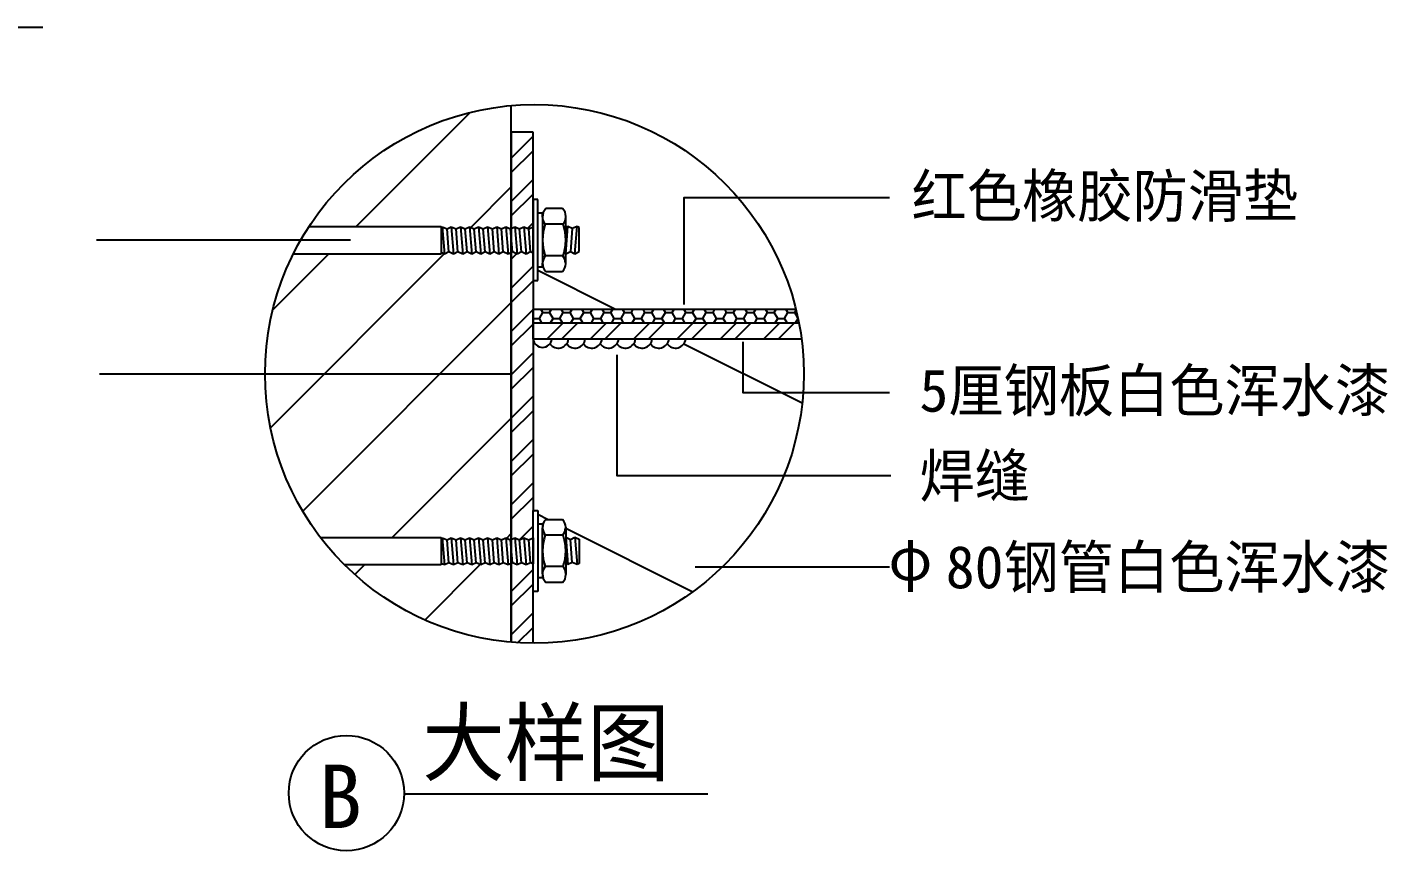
# Model space of a CAD drawing. Header units: metres. Extents: x 16793 to 18197, y 5304 to 7183.
# Drawn here: x 17645.9 to 18145.6, y 5886.4 to 6188.8 of the extents above; entities that cross this region are included whole.
import ezdxf

# ---------------------------------------------------------------- set-up
doc = ezdxf.new("R2010")
doc.units = ezdxf.units.M
for name, color, linetype in [('2', 2, 'Continuous'), ('3', 3, 'Continuous'), ('4', 4, 'Continuous'), ('7', 7, 'Continuous'), ('BH', 3, 'Continuous'), ('TEXT', 3, 'Continuous')]:
    doc.layers.add(name, color=color, linetype=linetype)

msp = doc.modelspace()

# ---------------------------------------------------------------- linework, layer by layer
at = {"layer": '2'}
msp.add_line((17823.67, 5962.96), (17823.67, 6160.03), dxfattribs=at)
at = {"layer": '3'}
for p, q in [((17833.42, 6125.54), (17831.67, 6125.54)), ((17831.67, 6125.54), (17831.67, 6115.43)), ((17833.42, 6120.54), (17833.42, 6125.54)), ((17842.51, 6122.2), (17836.34, 6122.2)), ((17835.17, 6120.54), (17833.42, 6120.54)), ((17835.17, 6119.1), (17835.17, 6120.54)), ((17835.17, 6119.1), (17835.17, 6102.22)), ((17842.67, 6116.43), (17836.17, 6116.43)), ((17843.67, 6115.27), (17843.67, 6119.34)), ((17797.92, 6115.51), (17749.35, 6115.51)), ((17797.92, 6115.51), (17797.92, 6105.51)), ((17797.92, 6115.3), (17798.34, 6115.51)), ((17798.34, 6115.51), (17799.17, 6105.51)), ((17798.34, 6115.51), (17800.08, 6114.71)), ((17800.08, 6114.71), (17801.67, 6115.51)), ((17800.76, 6106.3), (17800.08, 6114.71)), ((17801.67, 6115.51), (17802.51, 6105.51)), ((17801.67, 6115.51), (17803.42, 6114.71)), ((17803.42, 6114.71), (17805.01, 6115.51)), ((17804.09, 6106.3), (17803.42, 6114.71)), ((17805.01, 6115.51), (17805.84, 6105.51)), ((17805.01, 6115.51), (17806.75, 6114.71)), ((17806.75, 6114.71), (17808.34, 6115.51)), ((17807.43, 6106.3), (17806.75, 6114.71)), ((17808.34, 6115.51), (17809.17, 6105.51)), ((17808.34, 6115.51), (17810.08, 6114.71)), ((17810.08, 6114.71), (17811.67, 6115.51)), ((17810.76, 6106.3), (17810.08, 6114.71)), ((17811.67, 6115.51), (17812.51, 6105.51)), ((17811.67, 6115.51), (17813.42, 6114.71)), ((17813.42, 6114.71), (17815.01, 6115.51)), ((17814.09, 6106.3), (17813.42, 6114.71)), ((17815.01, 6115.51), (17815.84, 6105.51)), ((17815.01, 6115.51), (17816.75, 6114.71)), ((17816.75, 6114.71), (17818.34, 6115.51)), ((17817.43, 6106.3), (17816.75, 6114.71)), ((17818.34, 6115.51), (17819.17, 6105.51)), ((17818.34, 6115.51), (17820.08, 6114.71)), ((17820.08, 6114.71), (17821.67, 6115.51)), ((17820.76, 6106.3), (17820.08, 6114.71)), ((17821.67, 6115.51), (17822.51, 6105.51)), ((17821.67, 6115.51), (17823.42, 6114.71)), ((17823.42, 6114.71), (17825.01, 6115.51)), ((17824.09, 6106.3), (17823.42, 6114.71)), ((17825.01, 6115.51), (17825.84, 6105.51)), ((17825.01, 6115.51), (17826.75, 6114.71)), ((17826.75, 6114.71), (17828.34, 6115.51)), ((17827.43, 6106.3), (17826.75, 6114.71)), ((17828.34, 6115.51), (17829.17, 6105.51)), ((17828.34, 6115.51), (17830.08, 6114.71)), ((17830.08, 6114.71), (17831.67, 6115.51)), ((17830.76, 6106.3), (17830.08, 6114.71)), ((17831.67, 6115.51), (17831.67, 6105.89)), ((17843.67, 6105.65), (17844.51, 6115.65)), ((17844.51, 6115.65), (17843.67, 6115.27)), ((17843.67, 6105.65), (17843.67, 6115.27)), ((17846.09, 6114.86), (17844.51, 6115.65)), ((17846.09, 6114.86), (17845.42, 6106.45)), ((17847.84, 6115.65), (17846.09, 6114.86)), ((17847.01, 6105.65), (17847.84, 6115.65)), ((17848.67, 6115.24), (17847.84, 6115.65)), ((17848.67, 6106.41), (17848.67, 6115.24)), ((17799.17, 6105.51), (17797.92, 6106.08)), ((17800.76, 6106.3), (17799.17, 6105.51)), ((17802.51, 6105.51), (17800.76, 6106.3)), ((17804.09, 6106.3), (17802.51, 6105.51)), ((17805.84, 6105.51), (17804.09, 6106.3)), ((17807.43, 6106.3), (17805.84, 6105.51)), ((17809.17, 6105.51), (17807.43, 6106.3)), ((17810.76, 6106.3), (17809.17, 6105.51)), ((17812.51, 6105.51), (17810.76, 6106.3)), ((17814.09, 6106.3), (17812.51, 6105.51)), ((17815.84, 6105.51), (17814.09, 6106.3)), ((17817.43, 6106.3), (17815.84, 6105.51)), ((17819.17, 6105.51), (17817.43, 6106.3)), ((17820.76, 6106.3), (17819.17, 6105.51)), ((17822.51, 6105.51), (17820.76, 6106.3)), ((17824.09, 6106.3), (17822.51, 6105.51)), ((17825.84, 6105.51), (17824.09, 6106.3)), ((17827.43, 6106.3), (17825.84, 6105.51)), ((17829.17, 6105.51), (17827.43, 6106.3)), ((17830.76, 6106.3), (17829.17, 6105.51)), ((17831.67, 6105.89), (17830.76, 6106.3)), ((17831.67, 6106.6), (17831.67, 6095.78)), ((17843.67, 6105.65), (17845.42, 6106.45)), ((17845.42, 6106.45), (17847.01, 6105.65)), ((17847.01, 6105.65), (17848.67, 6106.41)), ((17797.92, 6105.51), (17743.63, 6105.51)), ((17833.42, 6095.78), (17833.42, 6100.78)), ((17833.42, 6100.78), (17835.17, 6100.78)), ((17835.17, 6100.78), (17835.17, 6102.22)), ((17842.67, 6104.88), (17836.17, 6104.88)), ((17843.67, 6101.96), (17843.67, 6105.65)), ((17831.67, 6095.78), (17833.42, 6095.78)), ((17836.34, 6099.11), (17842.51, 6099.11)), ((17831.67, 6080.31), (17831.67, 6085.31)), ((17831.67, 6085.31), (17928.19, 6085.31)), ((17831.67, 6000.57), (17831.67, 6011.39)), ((17831.67, 6011.39), (17833.42, 6011.39)), ((17833.42, 6011.39), (17833.42, 6006.39)), ((17833.42, 6006.39), (17833.42, 5986.63)), ((17833.42, 6006.39), (17835.17, 6006.39)), ((17835.17, 6006.39), (17835.17, 6004.95)), ((17836.34, 6008.06), (17842.51, 6008.06)), ((17797.92, 6001.36), (17753.68, 6001.36)), ((17797.92, 6001.36), (17797.92, 5991.36)), ((17797.92, 6001.15), (17798.34, 6001.36)), ((17798.34, 6001.36), (17799.17, 5991.36)), ((17798.34, 6001.36), (17800.08, 6000.57)), ((17800.08, 6000.57), (17801.67, 6001.36)), ((17801.67, 6001.36), (17802.51, 5991.36)), ((17801.67, 6001.36), (17803.42, 6000.57)), ((17803.42, 6000.57), (17805.01, 6001.36)), ((17805.01, 6001.36), (17805.84, 5991.36)), ((17805.01, 6001.36), (17806.75, 6000.57)), ((17806.75, 6000.57), (17808.34, 6001.36)), ((17808.34, 6001.36), (17809.17, 5991.36)), ((17808.34, 6001.36), (17810.08, 6000.57)), ((17810.08, 6000.57), (17811.67, 6001.36)), ((17811.67, 6001.36), (17812.51, 5991.36)), ((17811.67, 6001.36), (17813.42, 6000.57)), ((17813.42, 6000.57), (17815.01, 6001.36)), ((17815.01, 6001.36), (17815.84, 5991.36)), ((17815.01, 6001.36), (17816.75, 6000.57)), ((17816.75, 6000.57), (17818.34, 6001.36)), ((17818.34, 6001.36), (17819.17, 5991.36)), ((17818.34, 6001.36), (17820.08, 6000.57)), ((17820.08, 6000.57), (17821.67, 6001.36)), ((17821.67, 6001.36), (17822.51, 5991.36)), ((17821.67, 6001.36), (17823.42, 6000.57)), ((17823.42, 6000.57), (17825.01, 6001.36)), ((17825.01, 6001.36), (17825.84, 5991.36)), ((17825.01, 6001.36), (17826.75, 6000.57)), ((17826.75, 6000.57), (17828.34, 6001.36)), ((17828.34, 6001.36), (17829.17, 5991.36)), ((17828.34, 6001.36), (17830.08, 6000.57)), ((17830.08, 6000.57), (17831.67, 6001.36)), ((17831.67, 6001.36), (17831.67, 5991.74)), ((17835.17, 5988.07), (17835.17, 6004.95)), ((17842.67, 6002.29), (17836.17, 6002.28)), ((17843.67, 6005.21), (17843.67, 6001.51)), ((17843.67, 6001.51), (17844.51, 5991.51)), ((17843.67, 6001.51), (17843.67, 5991.89)), ((17843.67, 6001.51), (17845.42, 6000.72)), ((17845.42, 6000.72), (17847.01, 6001.51)), ((17847.01, 6001.51), (17847.84, 5991.51)), ((17847.01, 6001.51), (17848.67, 6000.76)), ((17800.76, 5992.16), (17800.08, 6000.57)), ((17804.09, 5992.16), (17803.42, 6000.57)), ((17807.43, 5992.16), (17806.75, 6000.57)), ((17810.76, 5992.16), (17810.08, 6000.57)), ((17814.09, 5992.16), (17813.42, 6000.57)), ((17817.43, 5992.16), (17816.75, 6000.57)), ((17820.76, 5992.16), (17820.08, 6000.57)), ((17824.09, 5992.16), (17823.42, 6000.57)), ((17827.43, 5992.16), (17826.75, 6000.57)), ((17830.76, 5992.16), (17830.08, 6000.57)), ((17846.09, 5992.31), (17845.42, 6000.72)), ((17848.67, 6000.76), (17848.67, 5991.93)), ((17797.92, 5991.36), (17762.46, 5991.36)), ((17799.17, 5991.36), (17797.92, 5991.93)), ((17800.76, 5992.16), (17799.17, 5991.36)), ((17802.51, 5991.36), (17800.76, 5992.16)), ((17804.09, 5992.16), (17802.51, 5991.36)), ((17805.84, 5991.36), (17804.09, 5992.16)), ((17807.43, 5992.16), (17805.84, 5991.36)), ((17809.17, 5991.36), (17807.43, 5992.16)), ((17810.76, 5992.16), (17809.17, 5991.36)), ((17812.51, 5991.36), (17810.76, 5992.16)), ((17814.09, 5992.16), (17812.51, 5991.36)), ((17815.84, 5991.36), (17814.09, 5992.16)), ((17817.43, 5992.16), (17815.84, 5991.36)), ((17819.17, 5991.36), (17817.43, 5992.16)), ((17820.76, 5992.16), (17819.17, 5991.36)), ((17822.51, 5991.36), (17820.76, 5992.16)), ((17824.09, 5992.16), (17822.51, 5991.36)), ((17825.84, 5991.36), (17824.09, 5992.16)), ((17827.43, 5992.16), (17825.84, 5991.36)), ((17829.17, 5991.36), (17827.43, 5992.16)), ((17830.76, 5992.16), (17829.17, 5991.36)), ((17831.67, 5991.74), (17830.76, 5992.16)), ((17831.67, 5981.63), (17831.67, 5991.74)), ((17844.51, 5991.51), (17843.67, 5991.89)), ((17843.67, 5991.89), (17843.67, 5987.82)), ((17846.09, 5992.31), (17844.51, 5991.51)), ((17847.84, 5991.51), (17846.09, 5992.31)), ((17848.67, 5991.93), (17847.84, 5991.51)), ((17835.17, 5986.63), (17833.42, 5986.63)), ((17833.42, 5986.63), (17833.42, 5981.63)), ((17835.17, 5988.07), (17835.17, 5986.63)), ((17842.67, 5990.74), (17836.17, 5990.74)), ((17833.42, 5981.63), (17831.67, 5981.63)), ((17842.51, 5984.97), (17836.34, 5984.96))]:
    msp.add_line(p, q, dxfattribs=at)
msp.add_circle((17832.2, 6061.49), 98.9, dxfattribs=at)
for centre, radius, start, end in [((17839.62, 6119.2), 4.45, 137.51, 181.33), ((17840.1, 6119.55), 3.58, 356.72, 47.74), ((17838.57, 6118.85), 3.4, 175.82, 225.3), ((17852.34, 6110.66), 17.17, 160.35, 199.65), ((17840.28, 6118.85), 3.4, 314.7, 4.18), ((17826.51, 6110.65), 17.17, 340.35, 19.65), ((17842.12, 6101.13), 7.04, 147.77, 171.12), ((17839.45, 6102.05), 4.28, 177.79, 223.37), ((17839.73, 6101.91), 3.94, 314.75, 0.81), ((17836.72, 6101.13), 7.04, 8.88, 32.23), ((17835.15, 6074.74), 3.5, 187.14, 352.86), ((17840.96, 6074.75), 3.77, 215.39, 353.26), ((17847.11, 6074.75), 3.77, 215.39, 353.26), ((17853.26, 6074.75), 3.77, 215.39, 353.26), ((17859.41, 6074.75), 3.77, 215.39, 353.26), ((17865.57, 6074.75), 3.77, 215.39, 353.26), ((17871.72, 6074.75), 3.77, 215.39, 353.26), ((17877.87, 6074.75), 3.77, 215.39, 353.26), ((17884.02, 6074.75), 3.77, 215.39, 353.26), ((17839.45, 6005.12), 4.28, 136.63, 182.21), ((17839.73, 6005.26), 3.94, 359.19, 45.25), ((17842.12, 6006.04), 7.04, 188.88, 212.23), ((17852.34, 5996.51), 17.17, 160.35, 199.65), ((17836.72, 6006.04), 7.04, 327.77, 351.12), ((17826.51, 5996.51), 17.17, 340.35, 19.65), ((17838.57, 5988.32), 3.4, 134.7, 184.18), ((17839.62, 5987.97), 4.45, 178.67, 222.49), ((17840.1, 5987.62), 3.58, 312.26, 3.28), ((17840.28, 5988.32), 3.4, 355.82, 45.3)]:
    msp.add_arc(centre, radius, start, end, dxfattribs=at)
at = {"layer": '4'}
for p, q in [((17831.67, 6150.31), (17823.67, 6150.31)), ((17823.67, 6150.31), (17823.67, 5962.96)), ((17831.67, 6100.31), (17831.67, 6150.31)), ((17861.67, 6085.31), (17833.42, 6099.43)), ((17887.11, 6072.59), (17930.53, 6050.88)), ((17831.67, 5962.59), (17831.67, 6010.86)), ((17833.42, 6009.99), (17837.28, 6008.06)), ((17843.67, 6004.86), (17890.37, 5981.51))]:
    msp.add_line(p, q, dxfattribs=at)
at = {"layer": '7'}
for p, q in [((17833.42, 6100.78), (17833.42, 6120.54)), ((17831.67, 6106.6), (17831.67, 6115.43)), ((17831.67, 6114.71), (17831.67, 6105.89)), ((17831.67, 6114.71), (17831.67, 6105.89)), ((17831.67, 6100.31), (17831.67, 6010.86)), ((17831.67, 6074.31), (17831.67, 6080.31)), ((17831.67, 6080.31), (17929.29, 6080.31)), ((17930.27, 6074.31), (17831.67, 6074.31)), ((17831.67, 6000.57), (17831.67, 5991.74)), ((17831.67, 6000.57), (17831.67, 5991.74))]:
    msp.add_line(p, q, dxfattribs=at)
at = {"layer": 'BH'}
for p, q in [((17766.62, 6115.51), (17808.67, 6157.56)), ((17823.67, 6140.74), (17831.67, 6148.74)), ((17823.67, 6135.43), (17831.67, 6143.43)), ((17823.67, 6124.83), (17831.67, 6132.83)), ((17808.83, 6115.28), (17823.67, 6130.13)), ((17823.67, 6119.52), (17831.67, 6127.52)), ((17829.66, 6114.91), (17831.67, 6116.92)), ((17735.29, 6041.74), (17799.09, 6105.55)), ((17736.13, 6085.02), (17756.62, 6105.51)), ((17823.67, 6103.61), (17825.65, 6105.59)), ((17823.67, 6093.01), (17831.67, 6101.01)), ((17823.67, 6087.7), (17831.67, 6095.7)), ((17747.09, 6011.12), (17823.67, 6087.7)), ((17823.67, 6077.1), (17831.67, 6085.1)), ((17831.67, 6081.9), (17834.03, 6081.9)), ((17834.03, 6081.9), (17835.28, 6084.06)), ((17834.95, 6080.31), (17834.03, 6081.9)), ((17835.28, 6084.06), (17834.56, 6085.31)), ((17835.28, 6084.06), (17837.78, 6084.06)), ((17837.78, 6084.06), (17838.49, 6085.31)), ((17839.03, 6081.9), (17837.78, 6084.06)), ((17838.11, 6080.31), (17839.03, 6081.9)), ((17839.03, 6081.9), (17841.53, 6081.9)), ((17841.53, 6081.9), (17842.78, 6084.06)), ((17842.45, 6080.31), (17841.53, 6081.9)), ((17842.78, 6084.06), (17842.06, 6085.31)), ((17842.78, 6084.06), (17845.28, 6084.06)), ((17845.28, 6084.06), (17845.99, 6085.31)), ((17846.53, 6081.9), (17845.28, 6084.06)), ((17845.61, 6080.31), (17846.53, 6081.9)), ((17846.53, 6081.9), (17849.03, 6081.9)), ((17849.03, 6081.9), (17850.28, 6084.06)), ((17849.95, 6080.31), (17849.03, 6081.9)), ((17850.28, 6084.06), (17849.56, 6085.31)), ((17850.28, 6084.06), (17852.78, 6084.06)), ((17852.78, 6084.06), (17853.49, 6085.31)), ((17854.03, 6081.9), (17852.78, 6084.06)), ((17853.11, 6080.31), (17854.03, 6081.9)), ((17854.03, 6081.9), (17856.53, 6081.9)), ((17856.53, 6081.9), (17857.78, 6084.06)), ((17857.45, 6080.31), (17856.53, 6081.9)), ((17857.78, 6084.06), (17857.06, 6085.31)), ((17857.78, 6084.06), (17860.28, 6084.06)), ((17860.28, 6084.06), (17860.99, 6085.31)), ((17861.53, 6081.9), (17860.28, 6084.06)), ((17860.61, 6080.31), (17861.53, 6081.9)), ((17861.53, 6081.9), (17864.03, 6081.9)), ((17864.03, 6081.9), (17865.28, 6084.06)), ((17864.95, 6080.31), (17864.03, 6081.9)), ((17865.28, 6084.06), (17864.56, 6085.31)), ((17865.28, 6084.06), (17867.78, 6084.06)), ((17867.78, 6084.06), (17868.49, 6085.31)), ((17869.03, 6081.9), (17867.78, 6084.06)), ((17868.11, 6080.31), (17869.03, 6081.9)), ((17869.03, 6081.9), (17871.53, 6081.9)), ((17871.53, 6081.9), (17872.78, 6084.06)), ((17872.45, 6080.31), (17871.53, 6081.9)), ((17872.78, 6084.06), (17872.06, 6085.31)), ((17872.78, 6084.06), (17875.28, 6084.06)), ((17875.28, 6084.06), (17875.99, 6085.31)), ((17876.53, 6081.9), (17875.28, 6084.06)), ((17875.61, 6080.31), (17876.53, 6081.9)), ((17876.53, 6081.9), (17879.03, 6081.9)), ((17879.03, 6081.9), (17880.28, 6084.06)), ((17879.95, 6080.31), (17879.03, 6081.9)), ((17880.28, 6084.06), (17879.56, 6085.31)), ((17880.28, 6084.06), (17882.78, 6084.06)), ((17882.78, 6084.06), (17883.49, 6085.31)), ((17884.03, 6081.9), (17882.78, 6084.06)), ((17883.11, 6080.31), (17884.03, 6081.9)), ((17884.03, 6081.9), (17886.53, 6081.9)), ((17886.53, 6081.9), (17887.78, 6084.06)), ((17887.45, 6080.31), (17886.53, 6081.9)), ((17887.78, 6084.06), (17887.06, 6085.31)), ((17887.78, 6084.06), (17890.28, 6084.06)), ((17890.28, 6084.06), (17890.99, 6085.31)), ((17891.53, 6081.9), (17890.28, 6084.06)), ((17890.61, 6080.31), (17891.53, 6081.9)), ((17891.53, 6081.9), (17894.03, 6081.9)), ((17894.03, 6081.9), (17895.28, 6084.06)), ((17894.95, 6080.31), (17894.03, 6081.9)), ((17895.28, 6084.06), (17894.56, 6085.31)), ((17895.28, 6084.06), (17897.78, 6084.06)), ((17897.78, 6084.06), (17898.49, 6085.31)), ((17899.03, 6081.9), (17897.78, 6084.06)), ((17898.11, 6080.31), (17899.03, 6081.9)), ((17899.03, 6081.9), (17901.53, 6081.9)), ((17901.53, 6081.9), (17902.78, 6084.06)), ((17902.45, 6080.31), (17901.53, 6081.9)), ((17902.78, 6084.06), (17902.06, 6085.31)), ((17902.78, 6084.06), (17905.28, 6084.06)), ((17905.28, 6084.06), (17905.99, 6085.31)), ((17906.53, 6081.9), (17905.28, 6084.06)), ((17905.61, 6080.31), (17906.53, 6081.9)), ((17906.53, 6081.9), (17909.03, 6081.9)), ((17909.03, 6081.9), (17910.28, 6084.06)), ((17909.95, 6080.31), (17909.03, 6081.9)), ((17910.28, 6084.06), (17909.56, 6085.31)), ((17910.28, 6084.06), (17912.78, 6084.06)), ((17912.78, 6084.06), (17913.49, 6085.31)), ((17914.03, 6081.9), (17912.78, 6084.06)), ((17913.11, 6080.31), (17914.03, 6081.9)), ((17914.03, 6081.9), (17916.53, 6081.9)), ((17916.53, 6081.9), (17917.78, 6084.06)), ((17917.45, 6080.31), (17916.53, 6081.9)), ((17917.78, 6084.06), (17917.06, 6085.31)), ((17917.78, 6084.06), (17920.28, 6084.06)), ((17920.28, 6084.06), (17920.99, 6085.31)), ((17921.53, 6081.9), (17920.28, 6084.06)), ((17920.61, 6080.31), (17921.53, 6081.9)), ((17921.53, 6081.9), (17924.03, 6081.9)), ((17924.03, 6081.9), (17925.28, 6084.06)), ((17924.95, 6080.31), (17924.03, 6081.9)), ((17925.28, 6084.06), (17924.56, 6085.31)), ((17925.28, 6084.06), (17927.78, 6084.06)), ((17927.78, 6084.06), (17928.28, 6084.94)), ((17928.94, 6082.04), (17927.78, 6084.06)), ((17928.11, 6080.31), (17928.99, 6081.83)), ((17823.67, 6071.79), (17831.67, 6079.79)), ((17831.67, 6079.79), (17832.18, 6080.31)), ((17836.79, 6074.31), (17842.79, 6080.31)), ((17842.09, 6074.31), (17848.09, 6080.31)), ((17852.7, 6074.31), (17858.7, 6080.31)), ((17858, 6074.31), (17864, 6080.31)), ((17868.61, 6074.31), (17874.61, 6080.31)), ((17873.91, 6074.31), (17879.91, 6080.31)), ((17884.52, 6074.31), (17890.52, 6080.31)), ((17889.82, 6074.31), (17895.82, 6080.31)), ((17900.43, 6074.31), (17906.43, 6080.31)), ((17905.73, 6074.31), (17911.73, 6080.31)), ((17916.34, 6074.31), (17922.34, 6080.31)), ((17921.64, 6074.31), (17927.64, 6080.31)), ((17823.67, 6061.19), (17831.67, 6069.19)), ((17823.67, 6055.88), (17831.67, 6063.88)), ((17823.67, 6045.28), (17831.67, 6053.28)), ((17823.67, 6039.97), (17831.67, 6047.97)), ((17779.76, 6001.36), (17823.67, 6045.28)), ((17823.67, 6029.37), (17831.67, 6037.37)), ((17823.67, 6024.06), (17831.67, 6032.06)), ((17823.67, 6013.46), (17831.67, 6021.46)), ((17823.67, 6008.15), (17831.67, 6016.15)), ((17822.02, 6001.2), (17823.67, 6002.85)), ((17826.71, 6000.59), (17831.67, 6005.55)), ((17766.22, 5987.82), (17769.76, 5991.36)), ((17791.97, 5971.14), (17812.28, 5991.46)), ((17823.67, 5981.64), (17831.67, 5989.64)), ((17823.67, 5976.33), (17831.67, 5984.33)), ((17823.67, 5965.73), (17831.67, 5973.73)), ((17826.03, 5962.78), (17831.67, 5968.42))]:
    msp.add_line(p, q, dxfattribs=at)
at = {"layer": 'TEXT'}
for p, q in [((17543.37, 6188.8), (17651.7, 6188.8)), ((17784.64, 5907.26), (17895.89, 5907.26))]:
    msp.add_line(p, q, dxfattribs=at)
for points in [[(17887.15, 6086.98), (17887.15, 6126.25), (17962.55, 6126.25)], [(17764.68, 6110.57), (17671.31, 6110.57)], [(17908.73, 6073.31), (17908.73, 6054.68), (17962.55, 6054.68)], [(17862.49, 6068.56), (17862.49, 6024.16), (17963.05, 6024.16)], [(17823.67, 6061.38), (17672.45, 6061.38)], [(17891.2, 5990.63), (17962.55, 5990.63)]]:
    msp.add_lwpolyline(points, dxfattribs=at)
msp.add_circle((17763.13, 5907.58), 21.18, dxfattribs=at)

# ---------------------------------------------------------------- texts
for s, height, p in [('红色橡胶防滑垫', 15.6, (17970.69, 6119.05)), ('5厘钢板白色浑水漆', 15.6, (17973.59, 6047.64)), ('焊缝', 15.6, (17973.59, 6016.32)), ('φ', 15.6, (17962.2, 5985.72)), ('80钢管白色浑水漆', 15.6, (17983.24, 5982.79)), ('大样图', 23.3, (17790.99, 5914.49)), ('B', 23.3, (17752.99, 5894.74))]:
    msp.add_text(s, height=height, dxfattribs=at).set_placement(p)

doc.saveas('drawing.dxf')
